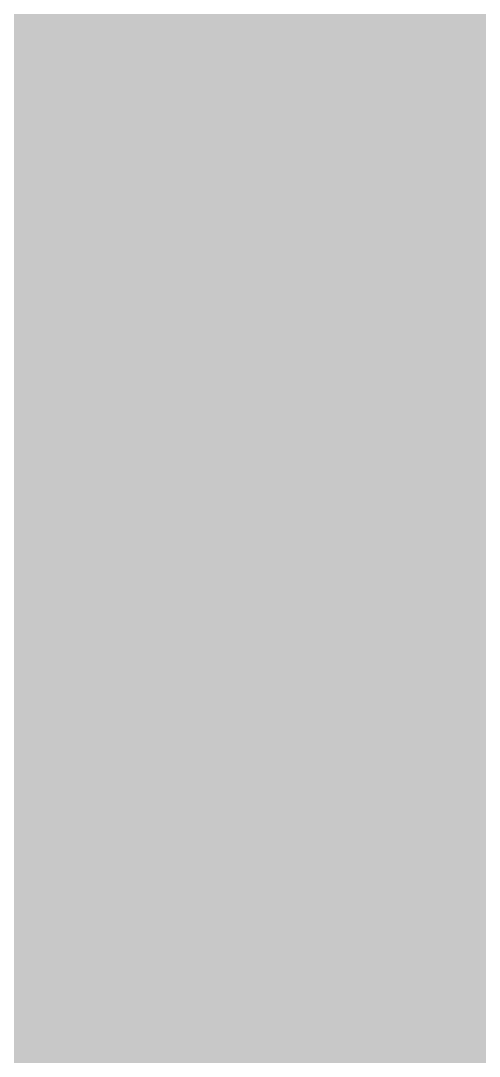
# Model space of a CAD drawing. Header units: millimetres. Extents: x 0 to 564, y 0 to 176.
# Drawn here: x 153.5 to 178.7, y 62.8 to 119.6 of the extents above; entities that cross this region are included whole.
import ezdxf

# ---------------------------------------------------------------- set-up
doc = ezdxf.new("R2010")
doc.units = ezdxf.units.MM

msp = doc.modelspace()

# ---------------------------------------------------------------- hatches: boundary and pattern name
msp.add_hatch(color=254).paths.add_polyline_path([(21.2189, 0.0536), (20.955, 0.0533), (20.6934, 0.0584), (20.4292, 0.066), (20.1676, 0.0787), (19.906, 0.094), (19.6469, 0.1118), (19.3853, 0.1321), (19.1262, 0.1549), (18.8671, 0.1829), (18.608, 0.2134), (18.349, 0.2464), (18.0924, 0.2845), (17.8359, 0.3251), (17.5793, 0.3683), (17.3253, 0.414), (17.0688, 0.4623), (16.8148, 0.5156), (16.5633, 0.5715), (16.3093, 0.6299), (16.0579, 0.6909), (15.809, 0.7544), (15.56, 0.823), (15.3111, 0.8941), (15.0622, 0.9677), (14.8158, 1.0439), (14.5694, 1.1227), (14.3256, 1.2065), (14.0818, 1.2903), (13.8379, 1.3792), (13.5966, 1.4707), (13.3579, 1.5646), (13.1191, 1.6637), (12.8803, 1.7628), (12.6441, 1.8669), (12.4079, 1.9736), (12.1742, 2.0803), (11.9405, 2.192), (11.7094, 2.3089), (11.4808, 2.4257), (11.2522, 2.5451), (11.0236, 2.6695), (10.7975, 2.794), (10.574, 2.9235), (10.3505, 3.0556), (10.1295, 3.1877), (9.9111, 3.3249), (9.6926, 3.4646), (9.4742, 3.6068), (9.2608, 3.7541), (9.0475, 3.9014), (8.8341, 4.0513), (8.6258, 4.2037), (8.4176, 4.3612), (8.2118, 4.5187), (8.0061, 4.6812), (7.8029, 4.8438), (7.6022, 5.0114), (7.4041, 5.1816), (7.206, 5.3518), (7.0129, 5.527), (6.8174, 5.7048), (6.6269, 5.8826), (6.4389, 6.0655), (6.2509, 6.2509), (6.0655, 6.4389), (5.8852, 6.6269), (5.7048, 6.8174), (5.527, 7.0104), (5.3518, 7.206), (5.1816, 7.4041), (5.0114, 7.6022), (4.8463, 7.8029), (4.6812, 8.0061), (4.5187, 8.2118), (4.3612, 8.4176), (4.2062, 8.6258), (4.0513, 8.8341), (3.9014, 9.0475), (3.7541, 9.2608), (3.6068, 9.4742), (3.4646, 9.6926), (3.3249, 9.9085), (3.1877, 10.1295), (3.0556, 10.3505), (2.9235, 10.574), (2.794, 10.7975), (2.6695, 11.0236), (2.5451, 11.2522), (2.4257, 11.4808), (2.3063, 11.7094), (2.192, 11.9405), (2.0803, 12.1742), (1.971, 12.4079), (1.8669, 12.6441), (1.7628, 12.8803), (1.6637, 13.1191), (1.5646, 13.3579), (1.4707, 13.5966), (1.3792, 13.8379), (1.2903, 14.0818), (1.2065, 14.3256), (1.1227, 14.5694), (1.0439, 14.8158), (0.9652, 15.0622), (0.8915, 15.3111), (0.823, 15.56), (0.7544, 15.809), (0.6883, 16.0604), (0.6274, 16.3093), (0.569, 16.5633), (0.5131, 16.8148), (0.4623, 17.0688), (0.4115, 17.3253), (0.3658, 17.5793), (0.3226, 17.8359), (0.2819, 18.0924), (0.2464, 18.3515), (0.2134, 18.608), (0.1829, 18.8671), (0.1549, 19.1262), (0.1295, 19.3878), (0.1092, 19.6469), (0.0914, 19.9085), (0.0762, 20.1701), (0.066, 20.4318), (0.0584, 20.6934), (0.0533, 20.955), (0.0508, 21.2192), (0.0522, 155.2758), (0.0533, 155.5369), (0.0584, 155.8011), (0.066, 156.0627), (0.0762, 156.3243), (0.0914, 156.5859), (0.1092, 156.845), (0.1295, 157.1066), (0.1549, 157.3657), (0.1829, 157.6248), (0.2134, 157.8839), (0.2464, 158.1429), (0.2819, 158.3995), (0.3226, 158.656), (0.3658, 158.9126), (0.4115, 159.1691), (0.4623, 159.4231), (0.5131, 159.6771), (0.569, 159.9286), (0.6274, 160.1826), (0.6883, 160.434), (0.7544, 160.6829), (0.823, 160.9344), (0.8915, 161.1833), (0.9652, 161.4297), (1.0439, 161.6761), (1.1227, 161.9225), (1.2065, 162.1663), (1.2903, 162.4101), (1.3792, 162.654), (1.4707, 162.8953), (1.5646, 163.134), (1.6637, 163.3728), (1.7628, 163.6116), (1.8669, 163.8478), (1.971, 164.084), (2.0803, 164.3177), (2.192, 164.5514), (2.3063, 164.7825), (2.4257, 165.0111), (2.5451, 165.2397), (2.6695, 165.4683), (2.794, 165.6944), (2.9235, 165.9179), (3.0556, 166.1414), (3.1877, 166.3624), (3.3249, 166.5834), (3.4646, 166.7993), (3.6068, 167.0177), (3.7541, 167.2311), (3.9014, 167.4444), (4.0513, 167.6578), (4.2062, 167.8661), (4.3612, 168.0743), (4.5187, 168.2801), (4.6812, 168.4858), (4.8463, 168.689), (5.0114, 168.8897), (5.1816, 169.0878), (5.3518, 169.2859), (5.527, 169.4815), (5.7048, 169.6745), (5.8852, 169.865), (6.0655, 170.053), (6.2509, 170.241), (6.4389, 170.4264), (6.6269, 170.6093), (6.8174, 170.7871), (7.0129, 170.9649), (7.206, 171.1401), (7.4041, 171.3103), (7.6022, 171.4805), (7.8029, 171.6481), (8.0061, 171.8107), (8.2118, 171.9732), (8.4176, 172.1307), (8.6258, 172.2882), (8.8341, 172.4406), (9.0475, 172.5905), (9.2608, 172.7378), (9.4742, 172.8851), (9.6926, 173.0273), (9.9111, 173.167), (10.1295, 173.3042), (10.3505, 173.4388), (10.574, 173.5684), (10.7975, 173.6979), (11.0236, 173.8249), (11.2522, 173.9468), (11.4808, 174.0662), (11.7094, 174.1856), (11.9405, 174.2999), (12.1742, 174.4116), (12.4079, 174.5209), (12.6441, 174.625), (12.8803, 174.7291), (13.1191, 174.8307), (13.3579, 174.9273), (13.5966, 175.0212), (13.8379, 175.1127), (14.0818, 175.2016), (14.3256, 175.2879), (14.5694, 175.3692), (14.8158, 175.4505), (15.0622, 175.5267), (15.3111, 175.6004), (15.56, 175.6715), (15.809, 175.7375), (16.0579, 175.8036), (16.3093, 175.8645), (16.5633, 175.9229), (16.8148, 175.9788), (17.0688, 176.0296), (17.3253, 176.0804), (17.5793, 176.1261), (17.8359, 176.1693), (18.0924, 176.21), (18.349, 176.2455), (18.608, 176.2785), (18.8671, 176.309), (19.1262, 176.337), (19.3853, 176.3624), (19.6469, 176.3827), (19.906, 176.4005), (20.1676, 176.4157), (20.4292, 176.4259), (20.6934, 176.4335), (20.955, 176.4386), (21.2166, 176.4411), (543.33, 176.4425), (543.5905, 176.4386), (543.8546, 176.4335), (544.1163, 176.4259), (544.3779, 176.4157), (544.6395, 176.4005), (544.9011, 176.3827), (545.1602, 176.3624), (545.4218, 176.337), (545.6809, 176.309), (545.94, 176.2785), (546.1965, 176.2455), (546.4556, 176.21), (546.7121, 176.1693), (546.9687, 176.1261), (547.2227, 176.0804), (547.4767, 176.0296), (547.7307, 175.9788), (547.9847, 175.9229), (548.2361, 175.8645), (548.4876, 175.8036), (548.7391, 175.7375), (548.988, 175.6715), (549.2369, 175.6004), (549.4858, 175.5267), (549.7322, 175.4505), (549.9786, 175.3692), (550.2224, 175.2879), (550.4663, 175.2016), (550.7076, 175.1127), (550.9489, 175.0212), (551.1902, 174.9273), (551.4289, 174.8307), (551.6677, 174.7291), (551.9039, 174.625), (552.1401, 174.5209), (552.3738, 174.4116), (552.6075, 174.2999), (552.8386, 174.1856), (553.0672, 174.0662), (553.2958, 173.9468), (553.5244, 173.8249), (553.7505, 173.6979), (553.974, 173.5684), (554.1975, 173.4388), (554.4185, 173.3042), (554.6369, 173.167), (554.8554, 173.0273), (555.0738, 172.8851), (555.2872, 172.7378), (555.5005, 172.5905), (555.7139, 172.4406), (555.9222, 172.2882), (556.1305, 172.1307), (556.3362, 171.9732), (556.5419, 171.8107), (556.7451, 171.6481), (556.9458, 171.4805), (557.1439, 171.3103), (557.342, 171.1401), (557.5376, 170.9649), (557.7307, 170.7871), (557.9212, 170.6093), (558.1091, 170.4264), (558.2971, 170.241), (558.4825, 170.053), (558.6628, 169.865), (558.8432, 169.6745), (559.021, 169.4815), (559.1962, 169.2859), (559.3664, 169.0878), (559.5366, 168.8897), (559.7017, 168.689), (559.8668, 168.4858), (560.0294, 168.2801), (560.1868, 168.0743), (560.3418, 167.8661), (560.4967, 167.6578), (560.6466, 167.4444), (560.7939, 167.2311), (560.9387, 167.0177), (561.0835, 166.7993), (561.2232, 166.5834), (561.3603, 166.3624), (561.4924, 166.1414), (561.6245, 165.9179), (561.754, 165.6944), (561.8785, 165.4683), (562.0029, 165.2397), (562.1223, 165.0111), (562.2392, 164.7825), (562.3535, 164.5514), (562.4652, 164.3177), (562.5744, 164.084), (562.6811, 163.8478), (562.7853, 163.6116), (562.8843, 163.3728), (562.9808, 163.134), (563.0774, 162.8953), (563.1688, 162.654), (563.2552, 162.4101), (563.3415, 162.1663), (563.4253, 161.9225), (563.5041, 161.6761), (563.5803, 161.4297), (563.6539, 161.1833), (563.7251, 160.9344), (563.7936, 160.6829), (563.8571, 160.434), (563.9181, 160.1826), (563.9765, 159.9286), (564.0324, 159.6771), (564.0857, 159.4231), (564.134, 159.1691), (564.1797, 158.9126), (564.2229, 158.656), (564.2635, 158.3995), (564.2991, 158.1429), (564.3347, 157.8839), (564.3651, 157.6248), (564.3931, 157.3657), (564.4159, 157.1066), (564.4363, 156.845), (564.454, 156.5859), (564.4693, 156.3243), (564.482, 156.0627), (564.4896, 155.8011), (564.4947, 155.5369), (564.4947, 155.2753), (564.4966, 21.2203), (564.4947, 20.955), (564.4896, 20.6934), (564.482, 20.4318), (564.4693, 20.1701), (564.454, 19.9085), (564.4363, 19.6469), (564.4159, 19.3878), (564.3931, 19.1262), (564.3651, 18.8671), (564.3347, 18.608), (564.2991, 18.3515), (564.2635, 18.0924), (564.2229, 17.8359), (564.1797, 17.5793), (564.134, 17.3253), (564.0857, 17.0688), (564.0324, 16.8148), (563.9765, 16.5633), (563.9181, 16.3093), (563.8571, 16.0604), (563.7936, 15.809), (563.7251, 15.56), (563.6539, 15.3111), (563.5803, 15.0622), (563.5041, 14.8158), (563.4253, 14.5694), (563.3415, 14.3256), (563.2552, 14.0818), (563.1688, 13.8379), (563.0774, 13.5966), (562.9808, 13.3579), (562.8843, 13.1191), (562.7853, 12.8803), (562.6811, 12.6441), (562.5744, 12.4079), (562.4652, 12.1742), (562.3535, 11.9405), (562.2392, 11.7094), (562.1223, 11.4808), (562.0029, 11.2522), (561.8785, 11.0236), (561.754, 10.7975), (561.6245, 10.574), (561.4924, 10.3505), (561.3603, 10.1295), (561.2232, 9.9085), (561.0835, 9.6926), (560.9387, 9.4742), (560.7939, 9.2608), (560.6466, 9.0475), (560.4967, 8.8341), (560.3418, 8.6258), (560.1868, 8.4176), (560.0294, 8.2118), (559.8668, 8.0061), (559.7017, 7.8029), (559.5366, 7.6022), (559.3664, 7.4041), (559.1962, 7.206), (559.021, 7.0104), (558.8432, 6.8174), (558.6628, 6.6269), (558.4825, 6.4389), (558.2971, 6.2509), (558.1091, 6.0655), (557.9212, 5.8826), (557.7307, 5.7048), (557.5376, 5.527), (557.342, 5.3518), (557.1439, 5.1816), (556.9458, 5.0114), (556.7451, 4.8438), (556.5419, 4.6812), (556.3362, 4.5187), (556.1305, 4.3612), (555.9222, 4.2037), (555.7139, 4.0513), (555.5005, 3.9014), (555.2872, 3.7541), (555.0738, 3.6068), (554.8554, 3.4646), (554.6369, 3.3249), (554.4185, 3.1877), (554.1975, 3.0556), (553.974, 2.9235), (553.7505, 2.794), (553.5244, 2.6695), (553.2958, 2.5451), (553.0672, 2.4257), (552.8386, 2.3089), (552.6075, 2.192), (552.3738, 2.0803), (552.1401, 1.9736), (551.9039, 1.8669), (551.6677, 1.7628), (551.4289, 1.6637), (551.1902, 1.5646), (550.9489, 1.4707), (550.7076, 1.3792), (550.4663, 1.2903), (550.2224, 1.2065), (549.9786, 1.1227), (549.7322, 1.0439), (549.4858, 0.9677), (549.2369, 0.8941), (548.988, 0.823), (548.7391, 0.7544), (548.4876, 0.6909), (548.2361, 0.6299), (547.9847, 0.5715), (547.7307, 0.5156), (547.4767, 0.4623), (547.2227, 0.414), (546.9687, 0.3683), (546.7121, 0.3251), (546.4556, 0.2845), (546.1965, 0.2464), (545.94, 0.2134), (545.6809, 0.1829), (545.4218, 0.1549), (545.1602, 0.1321), (544.9011, 0.1118), (544.6395, 0.094), (544.3779, 0.0787), (544.1163, 0.066), (543.8546, 0.0584), (543.5905, 0.0533), (543.3289, 0.0533)])
h = msp.add_hatch(color=59)
h.paths.add_polyline_path([(157.6035, 102.005), (157.6035, 96.3605), (162.8951, 96.3605), (162.8951, 65.3175), (170.0911, 65.3175), (170.0911, 102.005)])
edge = h.paths.add_edge_path(flags=16)
edge.add_line((161.6964, 113.5761), (161.6964, 113.4466))
edge.add_line((161.6964, 113.4466), (161.7015, 113.3196))
edge.add_line((161.7015, 113.3196), (161.7091, 113.1926))
edge.add_line((161.7091, 113.1926), (161.7193, 113.0681))
edge.add_line((161.7193, 113.0681), (161.732, 112.9436))
edge.add_line((161.732, 112.9436), (161.7472, 112.8217))
edge.add_line((161.7472, 112.8217), (161.7675, 112.6998))
edge.add_line((161.7675, 112.6998), (161.7878, 112.5779))
edge.add_line((161.7878, 112.5779), (161.8132, 112.4585))
edge.add_line((161.8132, 112.4585), (161.8386, 112.3417))
edge.add_line((161.8386, 112.3417), (161.8691, 112.2248))
edge.add_line((161.8691, 112.2248), (161.9021, 112.1105))
edge.add_line((161.9021, 112.1105), (161.9377, 111.9962))
edge.add_line((161.9377, 111.9962), (161.9758, 111.8845))
edge.add_line((161.9758, 111.8845), (162.0139, 111.7727))
edge.add_line((162.0139, 111.7727), (162.0571, 111.6635))
edge.add_line((162.0571, 111.6635), (162.1028, 111.5568))
edge.add_line((162.1028, 111.5568), (162.1511, 111.4501))
edge.add_line((162.1511, 111.4501), (162.2019, 111.346))
edge.add_line((162.2019, 111.346), (162.2527, 111.2418))
edge.add_line((162.2527, 111.2418), (162.3085, 111.1402))
edge.add_line((162.3085, 111.1402), (162.3644, 111.0412))
edge.add_line((162.3644, 111.0412), (162.4254, 110.9447))
edge.add_line((162.4254, 110.9447), (162.4863, 110.8481))
edge.add_line((162.4863, 110.8481), (162.5524, 110.7542))
edge.add_line((162.5524, 110.7542), (162.6184, 110.6602))
edge.add_line((162.6184, 110.6602), (162.687, 110.5687))
edge.add_line((162.687, 110.5687), (162.7581, 110.4798))
edge.add_line((162.7581, 110.4798), (162.8292, 110.3935))
edge.add_line((162.8292, 110.3935), (162.9054, 110.3071))
edge.add_line((162.9054, 110.3071), (162.9816, 110.2258))
edge.add_line((162.9816, 110.2258), (163.0604, 110.1446))
edge.add_line((163.0604, 110.1446), (163.1417, 110.0658))
edge.add_line((163.1417, 110.0658), (163.2255, 109.9871))
edge.add_line((163.2255, 109.9871), (163.3118, 109.9134))
edge.add_line((163.3118, 109.9134), (163.3982, 109.8398))
edge.add_line((163.3982, 109.8398), (163.4871, 109.7686))
edge.add_line((163.4871, 109.7686), (163.5785, 109.7001))
edge.add_line((163.5785, 109.7001), (163.67, 109.634))
edge.add_line((163.67, 109.634), (163.764, 109.5705))
edge.add_line((163.764, 109.5705), (163.8605, 109.507))
edge.add_line((163.8605, 109.507), (163.9595, 109.4486))
edge.add_line((163.9595, 109.4486), (164.0586, 109.3902))
edge.add_line((164.0586, 109.3902), (164.1602, 109.3343))
edge.add_line((164.1602, 109.3343), (164.2618, 109.2835))
edge.add_line((164.2618, 109.2835), (164.3685, 109.2327))
edge.add_line((164.3685, 109.2327), (164.4726, 109.1844))
edge.add_line((164.4726, 109.1844), (164.5818, 109.1387))
edge.add_line((164.5818, 109.1387), (164.6911, 109.0955))
edge.add_line((164.6911, 109.0955), (164.8003, 109.0574))
edge.add_line((164.8003, 109.0574), (164.9146, 109.0193))
edge.add_line((164.9146, 109.0193), (165.0263, 108.9838))
edge.add_line((165.0263, 108.9838), (165.1432, 108.9508))
edge.add_line((165.1432, 108.9508), (165.2575, 108.9203))
edge.add_line((165.2575, 108.9203), (165.3769, 108.8949))
edge.add_line((165.3769, 108.8949), (165.4962, 108.8695))
edge.add_line((165.4962, 108.8695), (165.6156, 108.8492))
edge.add_line((165.6156, 108.8492), (165.7375, 108.8288))
edge.add_line((165.7375, 108.8288), (165.8595, 108.8136))
edge.add_line((165.8595, 108.8136), (165.9839, 108.8009))
edge.add_line((165.9839, 108.8009), (166.1084, 108.7907))
edge.add_line((166.1084, 108.7907), (166.2354, 108.7831))
edge.add_line((166.2354, 108.7831), (166.3624, 108.778))
edge.add_line((166.3624, 108.778), (166.4919, 108.7755))
edge.add_line((166.4919, 108.7755), (166.6215, 108.778))
edge.add_line((166.6215, 108.778), (166.7485, 108.7831))
edge.add_line((166.7485, 108.7831), (166.8729, 108.7907))
edge.add_line((166.8729, 108.7907), (166.9999, 108.8009))
edge.add_line((166.9999, 108.8009), (167.1244, 108.8136))
edge.add_line((167.1244, 108.8136), (167.2463, 108.8288))
edge.add_line((167.2463, 108.8288), (167.3682, 108.8492))
edge.add_line((167.3682, 108.8492), (167.4876, 108.8695))
edge.add_line((167.4876, 108.8695), (167.607, 108.8949))
edge.add_line((167.607, 108.8949), (167.7238, 108.9203))
edge.add_line((167.7238, 108.9203), (167.8407, 108.9508))
edge.add_line((167.8407, 108.9508), (167.9575, 108.9838))
edge.add_line((167.9575, 108.9838), (168.0693, 109.0193))
edge.add_line((168.0693, 109.0193), (168.1836, 109.0574))
edge.add_line((168.1836, 109.0574), (168.2928, 109.0955))
edge.add_line((168.2928, 109.0955), (168.402, 109.1387))
edge.add_line((168.402, 109.1387), (168.5112, 109.1844))
edge.add_line((168.5112, 109.1844), (168.6154, 109.2327))
edge.add_line((168.6154, 109.2327), (168.722, 109.2835))
edge.add_line((168.722, 109.2835), (168.8236, 109.3343))
edge.add_line((168.8236, 109.3343), (168.9252, 109.3902))
edge.add_line((168.9252, 109.3902), (169.0243, 109.4486))
edge.add_line((169.0243, 109.4486), (169.1234, 109.507))
edge.add_line((169.1234, 109.507), (169.2199, 109.5705))
edge.add_line((169.2199, 109.5705), (169.3139, 109.634))
edge.add_line((169.3139, 109.634), (169.4078, 109.7001))
edge.add_line((169.4078, 109.7001), (169.4967, 109.7686))
edge.add_line((169.4967, 109.7686), (169.5856, 109.8398))
edge.add_line((169.5856, 109.8398), (169.6745, 109.9134))
edge.add_line((169.6745, 109.9134), (169.7584, 109.9871))
edge.add_line((169.7584, 109.9871), (169.8422, 110.0658))
edge.add_line((169.8422, 110.0658), (169.9235, 110.1446))
edge.add_line((169.9235, 110.1446), (170.0022, 110.2258))
edge.add_line((170.0022, 110.2258), (170.0784, 110.3071))
edge.add_line((170.0784, 110.3071), (170.1546, 110.3935))
edge.add_line((170.1546, 110.3935), (170.2283, 110.4798))
edge.add_line((170.2283, 110.4798), (170.2994, 110.5687))
edge.add_line((170.2994, 110.5687), (170.368, 110.6602))
edge.add_line((170.368, 110.6602), (170.434, 110.7542))
edge.add_line((170.434, 110.7542), (170.4975, 110.8481))
edge.add_line((170.4975, 110.8481), (170.5585, 110.9447))
edge.add_line((170.5585, 110.9447), (170.6194, 111.0412))
edge.add_line((170.6194, 111.0412), (170.6778, 111.1402))
edge.add_line((170.6778, 111.1402), (170.7312, 111.2418))
edge.add_line((170.7312, 111.2418), (170.7845, 111.346))
edge.add_line((170.7845, 111.346), (170.8353, 111.4501))
edge.add_line((170.8353, 111.4501), (170.881, 111.5568))
edge.add_line((170.881, 111.5568), (170.9268, 111.6635))
edge.add_line((170.9268, 111.6635), (170.9699, 111.7727))
edge.add_line((170.9699, 111.7727), (171.0106, 111.8845))
edge.add_line((171.0106, 111.8845), (171.0487, 111.9962))
edge.add_line((171.0487, 111.9962), (171.0842, 112.1105))
edge.add_line((171.0842, 112.1105), (171.1147, 112.2248))
edge.add_line((171.1147, 112.2248), (171.1452, 112.3417))
edge.add_line((171.1452, 112.3417), (171.1731, 112.4585))
edge.add_line((171.1731, 112.4585), (171.196, 112.5779))
edge.add_line((171.196, 112.5779), (171.2189, 112.6998))
edge.add_line((171.2189, 112.6998), (171.2366, 112.8217))
edge.add_line((171.2366, 112.8217), (171.2544, 112.9436))
edge.add_line((171.2544, 112.9436), (171.2671, 113.0681))
edge.add_line((171.2671, 113.0681), (171.2773, 113.1926))
edge.add_line((171.2773, 113.1926), (171.2849, 113.3196))
edge.add_line((171.2849, 113.3196), (171.29, 113.4466))
edge.add_line((171.29, 113.4466), (171.29, 113.5736))
edge.add_line((171.29, 113.5736), (171.29, 113.7031))
edge.add_line((171.29, 113.7031), (171.2849, 113.8301))
edge.add_line((171.2849, 113.8301), (171.2773, 113.9571))
edge.add_line((171.2773, 113.9571), (171.2671, 114.0816))
edge.add_line((171.2671, 114.0816), (171.2544, 114.206))
edge.add_line((171.2544, 114.206), (171.2366, 114.3279))
edge.add_line((171.2366, 114.3279), (171.2189, 114.4499))
edge.add_line((171.2189, 114.4499), (171.196, 114.5718))
edge.add_line((171.196, 114.5718), (171.1731, 114.6912))
edge.add_line((171.1731, 114.6912), (171.1452, 114.808))
edge.add_line((171.1452, 114.808), (171.1147, 114.9248))
edge.add_line((171.1147, 114.9248), (171.0842, 115.0391))
edge.add_line((171.0842, 115.0391), (171.0487, 115.1534))
edge.add_line((171.0487, 115.1534), (171.0106, 115.2652))
edge.add_line((171.0106, 115.2652), (170.9699, 115.377))
edge.add_line((170.9699, 115.377), (170.9268, 115.4862))
edge.add_line((170.9268, 115.4862), (170.881, 115.5929))
edge.add_line((170.881, 115.5929), (170.8353, 115.6995))
edge.add_line((170.8353, 115.6995), (170.7845, 115.8037))
edge.add_line((170.7845, 115.8037), (170.7312, 115.9078))
edge.add_line((170.7312, 115.9078), (170.6778, 116.0094))
edge.add_line((170.6778, 116.0094), (170.6194, 116.1085))
edge.add_line((170.6194, 116.1085), (170.5585, 116.205))
edge.add_line((170.5585, 116.205), (170.4975, 116.3015))
edge.add_line((170.4975, 116.3015), (170.434, 116.398))
edge.add_line((170.434, 116.398), (170.368, 116.4895))
edge.add_line((170.368, 116.4895), (170.2994, 116.5809))
edge.add_line((170.2994, 116.5809), (170.2283, 116.6698))
edge.add_line((170.2283, 116.6698), (170.1546, 116.7562))
edge.add_line((170.1546, 116.7562), (170.0784, 116.8425))
edge.add_line((170.0784, 116.8425), (170.0022, 116.9238))
edge.add_line((170.0022, 116.9238), (169.9235, 117.0051))
edge.add_line((169.9235, 117.0051), (169.8422, 117.0864))
edge.add_line((169.8422, 117.0864), (169.7584, 117.1626))
edge.add_line((169.7584, 117.1626), (169.6745, 117.2362))
edge.add_line((169.6745, 117.2362), (169.5856, 117.3099))
edge.add_line((169.5856, 117.3099), (169.4967, 117.381))
edge.add_line((169.4967, 117.381), (169.4078, 117.4496))
edge.add_line((169.4078, 117.4496), (169.3139, 117.5156))
edge.add_line((169.3139, 117.5156), (169.2199, 117.5817))
edge.add_line((169.2199, 117.5817), (169.1234, 117.6426))
edge.add_line((169.1234, 117.6426), (169.0243, 117.7011))
edge.add_line((169.0243, 117.7011), (168.9252, 117.7595))
edge.add_line((168.9252, 117.7595), (168.8236, 117.8154))
edge.add_line((168.8236, 117.8154), (168.722, 117.8662))
edge.add_line((168.722, 117.8662), (168.6154, 117.917))
edge.add_line((168.6154, 117.917), (168.5112, 117.9652))
edge.add_line((168.5112, 117.9652), (168.402, 118.0109))
edge.add_line((168.402, 118.0109), (168.2928, 118.0541))
edge.add_line((168.2928, 118.0541), (168.1836, 118.0948))
edge.add_line((168.1836, 118.0948), (168.0693, 118.1303))
edge.add_line((168.0693, 118.1303), (167.9575, 118.1659))
edge.add_line((167.9575, 118.1659), (167.8407, 118.1989))
edge.add_line((167.8407, 118.1989), (167.7238, 118.2294))
edge.add_line((167.7238, 118.2294), (167.607, 118.2548))
edge.add_line((167.607, 118.2548), (167.4876, 118.2802))
edge.add_line((167.4876, 118.2802), (167.3682, 118.3005))
edge.add_line((167.3682, 118.3005), (167.2463, 118.3208))
edge.add_line((167.2463, 118.3208), (167.1244, 118.3361))
edge.add_line((167.1244, 118.3361), (166.9999, 118.3488))
edge.add_line((166.9999, 118.3488), (166.8729, 118.3589))
edge.add_line((166.8729, 118.3589), (166.7485, 118.3665))
edge.add_line((166.7485, 118.3665), (166.6215, 118.3716))
edge.add_line((166.6215, 118.3716), (166.4919, 118.3742))
edge.add_line((166.4919, 118.3742), (166.3624, 118.3716))
edge.add_line((166.3624, 118.3716), (166.2354, 118.3665))
edge.add_line((166.2354, 118.3665), (166.1084, 118.3589))
edge.add_line((166.1084, 118.3589), (165.9839, 118.3488))
edge.add_line((165.9839, 118.3488), (165.8595, 118.3361))
edge.add_line((165.8595, 118.3361), (165.7375, 118.3208))
edge.add_line((165.7375, 118.3208), (165.6156, 118.3005))
edge.add_line((165.6156, 118.3005), (165.4962, 118.2802))
edge.add_line((165.4962, 118.2802), (165.3769, 118.2548))
edge.add_line((165.3769, 118.2548), (165.2575, 118.2294))
edge.add_line((165.2575, 118.2294), (165.1432, 118.1989))
edge.add_line((165.1432, 118.1989), (165.0263, 118.1659))
edge.add_line((165.0263, 118.1659), (164.9146, 118.1303))
edge.add_line((164.9146, 118.1303), (164.8003, 118.0948))
edge.add_line((164.8003, 118.0948), (164.6911, 118.0541))
edge.add_line((164.6911, 118.0541), (164.5818, 118.0109))
edge.add_line((164.5818, 118.0109), (164.4726, 117.9652))
edge.add_line((164.4726, 117.9652), (164.3685, 117.917))
edge.add_line((164.3685, 117.917), (164.2618, 117.8662))
edge.add_line((164.2618, 117.8662), (164.1602, 117.8154))
edge.add_line((164.1602, 117.8154), (164.0586, 117.7595))
edge.add_line((164.0586, 117.7595), (163.9595, 117.7011))
edge.add_line((163.9595, 117.7011), (163.8605, 117.6426))
edge.add_line((163.8605, 117.6426), (163.764, 117.5817))
edge.add_line((163.764, 117.5817), (163.67, 117.5156))
edge.add_line((163.67, 117.5156), (163.5785, 117.4496))
edge.add_line((163.5785, 117.4496), (163.4871, 117.381))
edge.add_line((163.4871, 117.381), (163.3982, 117.3099))
edge.add_line((163.3982, 117.3099), (163.3118, 117.2362))
edge.add_line((163.3118, 117.2362), (163.2255, 117.1626))
edge.add_line((163.2255, 117.1626), (163.1417, 117.0864))
edge.add_line((163.1417, 117.0864), (163.0604, 117.0051))
edge.add_line((163.0604, 117.0051), (162.9816, 116.9238))
edge.add_line((162.9816, 116.9238), (162.9054, 116.8425))
edge.add_line((162.9054, 116.8425), (162.8292, 116.7562))
edge.add_line((162.8292, 116.7562), (162.7581, 116.6698))
edge.add_line((162.7581, 116.6698), (162.687, 116.5809))
edge.add_line((162.687, 116.5809), (162.6184, 116.4895))
edge.add_line((162.6184, 116.4895), (162.5524, 116.398))
edge.add_line((162.5524, 116.398), (162.4863, 116.3015))
edge.add_line((162.4863, 116.3015), (162.4254, 116.205))
edge.add_line((162.4254, 116.205), (162.3644, 116.1085))
edge.add_line((162.3644, 116.1085), (162.3085, 116.0094))
edge.add_line((162.3085, 116.0094), (162.2527, 115.9078))
edge.add_line((162.2527, 115.9078), (162.2019, 115.8037))
edge.add_line((162.2019, 115.8037), (162.1511, 115.6995))
edge.add_line((162.1511, 115.6995), (162.1028, 115.5929))
edge.add_line((162.1028, 115.5929), (162.0571, 115.4862))
edge.add_line((162.0571, 115.4862), (162.0139, 115.377))
edge.add_line((162.0139, 115.377), (161.9758, 115.2652))
edge.add_line((161.9758, 115.2652), (161.9377, 115.1534))
edge.add_line((161.9377, 115.1534), (161.9021, 115.0391))
edge.add_line((161.9021, 115.0391), (161.8691, 114.9248))
edge.add_line((161.8691, 114.9248), (161.8386, 114.808))
edge.add_line((161.8386, 114.808), (161.8132, 114.6912))
edge.add_line((161.8132, 114.6912), (161.7878, 114.5718))
edge.add_line((161.7878, 114.5718), (161.7675, 114.4499))
edge.add_line((161.7675, 114.4499), (161.7472, 114.3279))
edge.add_line((161.7472, 114.3279), (161.732, 114.206))
edge.add_line((161.732, 114.206), (161.7193, 114.0816))
edge.add_line((161.7193, 114.0816), (161.7091, 113.9571))
edge.add_line((161.7091, 113.9571), (161.7015, 113.8301))
edge.add_line((161.7015, 113.8301), (161.6964, 113.7031))
edge.add_line((161.6964, 113.7031), (161.6939, 113.5736))

doc.saveas('drawing.dxf')
